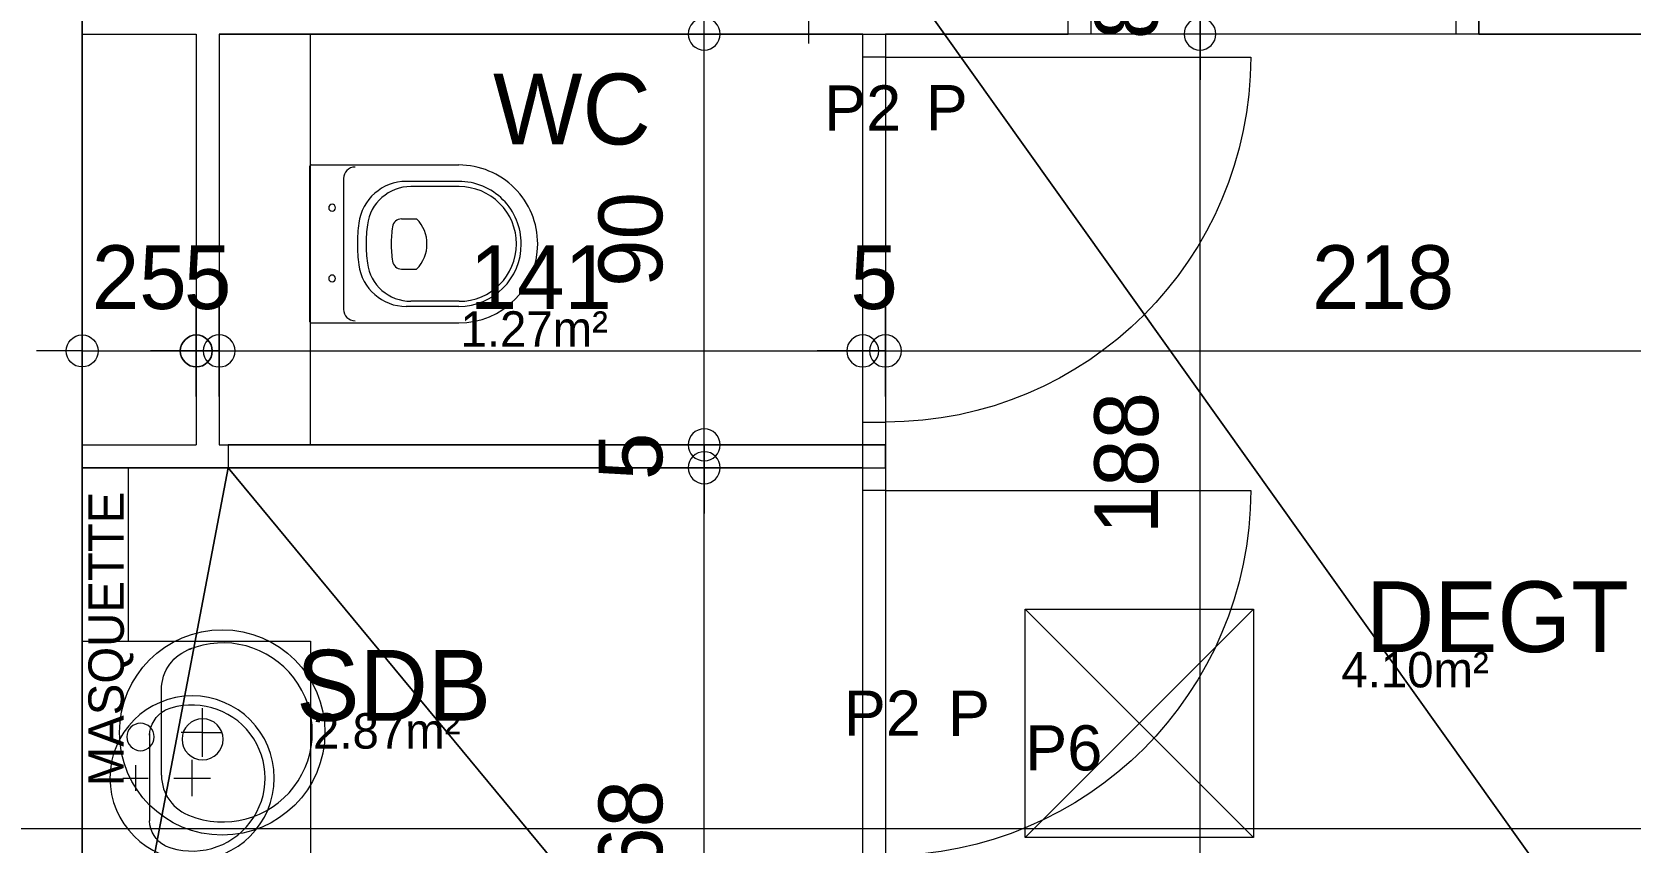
# Model space of a CAD drawing. Header units: metres. Extents: x 1.8 to 61.8, y -55.6 to -11.3.
# Drawn here: x 37.344 to 40.846, y -21.396 to -19.621 of the extents above; entities that cross this region are included whole.
import ezdxf
from ezdxf.enums import TextEntityAlignment as Align
from ezdxf.lldxf.tags import DXFTag

# ---------------------------------------------------------------- set-up
doc = ezdxf.new("R2010")
doc.units = ezdxf.units.M
doc.header["$MEASUREMENT"] = 0
for name, color, linetype in [('Calque commun', 7, 'Continuous'), ('Calque2', 7, 'Continuous'), ('Calque5', 7, 'Continuous'), ('Calque90', 7, 'Continuous'), ('Cotations', 7, 'Continuous'), ('Textes', 7, 'Continuous')]:
    doc.layers.add(name, color=color, linetype=linetype)
doc.styles.add('Arial10', font='arial.ttf', dxfattribs={"height": 0.098961})
doc.styles.add('Century Gothic14', font='GOTHIC.TTF', dxfattribs={"height": 0.139636})
doc.styles.add('Century Gothic16', font='GOTHIC.TTF', dxfattribs={"height": 0.155151})
doc.styles.add('Century Gothic9', font='GOTHIC.TTF', dxfattribs={"height": 0.077575})
tags = doc.linetypes.add('DASHDOT2', pattern=[0.5, 0.25, -0.125, 0, -0.125]).pattern_tags.tags
tags[10:11] = [DXFTag(74, 4), DXFTag(75, 0), DXFTag(340, '0'), DXFTag(46, 1.0), DXFTag(50, 0.0), DXFTag(44, 0.0), DXFTag(45, 0.0)]
tags[8:9] = [DXFTag(74, 4), DXFTag(75, 0), DXFTag(340, '0'), DXFTag(46, 1.0), DXFTag(50, 0.0), DXFTag(44, 0.0), DXFTag(45, 0.0)]
tags[6:7] = [DXFTag(74, 4), DXFTag(75, 0), DXFTag(340, '0'), DXFTag(46, 1.0), DXFTag(50, 0.0), DXFTag(44, 0.0), DXFTag(45, 0.0)]
tags[4:5] = [DXFTag(74, 4), DXFTag(75, 0), DXFTag(340, '0'), DXFTag(46, 1.0), DXFTag(50, 0.0), DXFTag(44, 0.0), DXFTag(45, 0.0)]
tags = doc.linetypes.add('HIDDEN2', pattern=[0.1875, 0.125, -0.0625]).pattern_tags.tags
tags[6:7] = [DXFTag(74, 4), DXFTag(75, 0), DXFTag(340, '0'), DXFTag(46, 1.0), DXFTag(50, 0.0), DXFTag(44, 0.0), DXFTag(45, 0.0)]
tags[4:5] = [DXFTag(74, 4), DXFTag(75, 0), DXFTag(340, '0'), DXFTag(46, 1.0), DXFTag(50, 0.0), DXFTag(44, 0.0), DXFTag(45, 0.0)]

# ---------------------------------------------------------------- blocks, each defined once
blk = doc.blocks.new('Block54734')
at = {"layer": 'Calque commun', "color": 7, "linetype": 'Continuous', "lineweight": 9}
blk.add_line((37.4544, -25.3152), (37.4544, -16.9552), dxfattribs=at)
blk = doc.blocks.new('xmodule1pcentniv1-17')
at = {"layer": 'Calque commun', "color": 5, "linetype": 'Continuous', "lineweight": 9}
blk.add_arc((0, 0), 0.5, 0, 359.9994, dxfattribs=at)
blk = doc.blocks.new('xmodule1pcentniv1-18')
at = {"layer": 'Calque commun', "color": 5, "linetype": 'Continuous', "lineweight": 9}
blk.add_arc((0, 0), 0.5, 0, 359.9994, dxfattribs=at)
blk = doc.blocks.new('DimLine54971')
at = {"layer": 'Calque commun', "color": 5, "linetype": 'Continuous', "lineweight": 9}
for p, q in [((39.1838, -21.271), (39.1838, -21.071)), ((41.3637, -21.271), (41.3637, -21.071)), ((39.1838, -21.171), (39.0838, -21.171)), ((39.1838, -21.171), (41.3637, -21.171)), ((41.3637, -21.171), (41.4637, -21.171))]:
    blk.add_line(p, q, dxfattribs=at)
at = {"layer": 'Calque commun', "color": 5, "linetype": 'Continuous', "lineweight": 9, "xscale": 0.07000000029802322, "yscale": 0.07000000029802322, "zscale": 0.07000000029802322}
for name, p in [('xmodule1pcentniv1-17', (39.1838, -21.171)), ('xmodule1pcentniv1-18', (41.3637, -21.171))]:
    blk.add_blockref(name, p, dxfattribs=at)
at = {"layer": 'Calque commun', "color": 5, "linetype": 'Continuous', "lineweight": 9, "style": 'Century Gothic14'}
blk.add_text('218', height=0.13964, dxfattribs=at).set_placement((40.2737, -21.121), align=Align.BOTTOM_CENTER)
blk = doc.blocks.new('xmodule1pcentniv1-19')
at = {"layer": 'Calque commun', "color": 5, "linetype": 'Continuous', "lineweight": 9}
blk.add_arc((0, 0), 0.5, 0, 359.9994, dxfattribs=at)
blk = doc.blocks.new('xmodule1pcentniv1-20')
at = {"layer": 'Calque commun', "color": 5, "linetype": 'Continuous', "lineweight": 9}
blk.add_arc((0, 0), 0.5, 0, 359.9994, dxfattribs=at)
blk = doc.blocks.new('DimLine54979')
at = {"layer": 'Calque commun', "color": 5, "linetype": 'Continuous', "lineweight": 9}
for p, q in [((39.1338, -21.271), (39.1338, -21.071)), ((39.1838, -21.271), (39.1838, -21.071)), ((39.1338, -21.171), (39.0338, -21.171)), ((39.1338, -21.171), (39.1838, -21.171)), ((39.1838, -21.171), (39.2838, -21.171))]:
    blk.add_line(p, q, dxfattribs=at)
at = {"layer": 'Calque commun', "color": 5, "linetype": 'Continuous', "lineweight": 9, "xscale": 0.07000000029802322, "yscale": 0.07000000029802322, "zscale": 0.07000000029802322}
for name, p in [('xmodule1pcentniv1-19', (39.1338, -21.171)), ('xmodule1pcentniv1-20', (39.1838, -21.171))]:
    blk.add_blockref(name, p, dxfattribs=at)
at = {"layer": 'Calque commun', "color": 5, "linetype": 'Continuous', "lineweight": 9, "style": 'Century Gothic14'}
blk.add_text('5', height=0.1396, dxfattribs=at).set_placement((39.1588, -21.121), align=Align.BOTTOM_CENTER)
blk = doc.blocks.new('xmodule1pcentniv1-21')
at = {"layer": 'Calque commun', "color": 5, "linetype": 'Continuous', "lineweight": 9}
blk.add_arc((0, 0), 0.5, 0, 359.9994, dxfattribs=at)
blk = doc.blocks.new('xmodule1pcentniv1-22')
at = {"layer": 'Calque commun', "color": 5, "linetype": 'Continuous', "lineweight": 9}
blk.add_arc((0, 0), 0.5, 0, 359.9994, dxfattribs=at)
blk = doc.blocks.new('DimLine54987')
at = {"layer": 'Calque commun', "color": 5, "linetype": 'Continuous', "lineweight": 9}
for p, q in [((37.7238, -21.271), (37.7238, -21.071)), ((39.1338, -21.271), (39.1338, -21.071)), ((37.7238, -21.171), (37.6238, -21.171)), ((37.7238, -21.171), (39.1338, -21.171)), ((39.1338, -21.171), (39.2337, -21.171))]:
    blk.add_line(p, q, dxfattribs=at)
at = {"layer": 'Calque commun', "color": 5, "linetype": 'Continuous', "lineweight": 9, "xscale": 0.07000000029802322, "yscale": 0.07000000029802322, "zscale": 0.07000000029802322}
for name, p in [('xmodule1pcentniv1-21', (37.7238, -21.171)), ('xmodule1pcentniv1-22', (39.1338, -21.171))]:
    blk.add_blockref(name, p, dxfattribs=at)
at = {"layer": 'Calque commun', "color": 5, "linetype": 'Continuous', "lineweight": 9, "style": 'Century Gothic14'}
blk.add_text('141', height=0.13964, dxfattribs=at).set_placement((38.4287, -21.121), align=Align.BOTTOM_CENTER)
blk = doc.blocks.new('xmodule1pcentniv1-23')
at = {"layer": 'Calque commun', "color": 5, "linetype": 'Continuous', "lineweight": 9}
blk.add_arc((0, 0), 0.5, 0, 359.9994, dxfattribs=at)
blk = doc.blocks.new('xmodule1pcentniv1-24')
at = {"layer": 'Calque commun', "color": 5, "linetype": 'Continuous', "lineweight": 9}
blk.add_arc((0, 0), 0.5, 0, 359.9994, dxfattribs=at)
blk = doc.blocks.new('DimLine54995')
at = {"layer": 'Calque commun', "color": 5, "linetype": 'Continuous', "lineweight": 9}
for p, q in [((37.6738, -21.271), (37.6738, -21.071)), ((37.7238, -21.271), (37.7238, -21.071)), ((37.6738, -21.171), (37.5738, -21.171)), ((37.6738, -21.171), (37.7238, -21.171)), ((37.7238, -21.171), (37.8237, -21.171))]:
    blk.add_line(p, q, dxfattribs=at)
at = {"layer": 'Calque commun', "color": 5, "linetype": 'Continuous', "lineweight": 9, "xscale": 0.07000000029802322, "yscale": 0.07000000029802322, "zscale": 0.07000000029802322}
for name, p in [('xmodule1pcentniv1-23', (37.6738, -21.171)), ('xmodule1pcentniv1-24', (37.7238, -21.171))]:
    blk.add_blockref(name, p, dxfattribs=at)
at = {"layer": 'Calque commun', "color": 5, "linetype": 'Continuous', "lineweight": 9, "style": 'Century Gothic14'}
blk.add_text('5', height=0.1396, dxfattribs=at).set_placement((37.6988, -21.121), align=Align.BOTTOM_CENTER)
blk = doc.blocks.new('xmodule1pcentniv1-25')
at = {"layer": 'Calque commun', "color": 5, "linetype": 'Continuous', "lineweight": 9}
blk.add_arc((0, 0), 0.5, 0, 359.9994, dxfattribs=at)
blk = doc.blocks.new('xmodule1pcentniv1-26')
at = {"layer": 'Calque commun', "color": 5, "linetype": 'Continuous', "lineweight": 9}
blk.add_arc((0, 0), 0.5, 0, 359.9994, dxfattribs=at)
blk = doc.blocks.new('DimLine55003')
at = {"layer": 'Calque commun', "color": 5, "linetype": 'Continuous', "lineweight": 9}
for p, q in [((37.4237, -21.271), (37.4237, -21.071)), ((37.6738, -21.271), (37.6738, -21.071)), ((37.4237, -21.171), (37.3237, -21.171)), ((37.4237, -21.171), (37.6738, -21.171)), ((37.6738, -21.171), (37.7738, -21.171))]:
    blk.add_line(p, q, dxfattribs=at)
at = {"layer": 'Calque commun', "color": 5, "linetype": 'Continuous', "lineweight": 9, "extrusion": (0, 0, -1), "xscale": 0.07000000029802322, "yscale": 0.07000000029802322, "zscale": 0.07000000029802322}
for name, p in [('xmodule1pcentniv1-25', (-37.4238, -21.171)), ('xmodule1pcentniv1-26', (-37.6738, -21.171))]:
    blk.add_blockref(name, p, dxfattribs=at)
at = {"layer": 'Calque commun', "color": 5, "linetype": 'Continuous', "lineweight": 9, "style": 'Century Gothic14'}
blk.add_text('25', height=0.13964, dxfattribs=at).set_placement((37.5488, -21.121), align=Align.BOTTOM_CENTER)
blk = doc.blocks.new('xmodule1pcentniv1-31')
at = {"layer": 'Calque commun', "color": 5, "linetype": 'Continuous', "lineweight": 9}
blk.add_arc((0, 0), 0.5, 0, 359.9994, dxfattribs=at)
blk = doc.blocks.new('xmodule1pcentniv1-32')
at = {"layer": 'Calque commun', "color": 5, "linetype": 'Continuous', "lineweight": 9}
blk.add_arc((0, 0), 0.5, 0, 359.9994, dxfattribs=at)
blk = doc.blocks.new('DimLine55027')
at = {"layer": 'Calque commun', "color": 5, "linetype": 'Continuous', "lineweight": 9}
for p, q in [((39.8728, -20.4766), (39.8728, -20.3766)), ((39.9728, -20.4766), (39.7728, -20.4766)), ((39.8728, -22.3569), (39.8728, -20.4766)), ((39.9728, -22.3569), (39.7728, -22.3569)), ((39.8728, -22.3569), (39.8728, -22.4569))]:
    blk.add_line(p, q, dxfattribs=at)
at = {"layer": 'Calque commun', "color": 5, "linetype": 'Continuous', "lineweight": 9, "xscale": 0.07000000029802322, "yscale": 0.07000000029802322, "zscale": 0.07000000029802322, "rotation": 90}
for name, p in [('xmodule1pcentniv1-32', (39.8728, -20.4766)), ('xmodule1pcentniv1-31', (39.8728, -22.3569))]:
    blk.add_blockref(name, p, dxfattribs=at)
at = {"layer": 'Calque commun', "color": 5, "linetype": 'Continuous', "lineweight": 9, "style": 'Century Gothic14'}
blk.add_text('188', height=0.13964, rotation=90, dxfattribs=at).set_placement((39.8228, -21.4168), align=Align.BOTTOM_CENTER)
blk = doc.blocks.new('xmodule1pcentniv1-33')
at = {"layer": 'Calque commun', "color": 5, "linetype": 'Continuous', "lineweight": 9}
blk.add_arc((0, 0), 0.5, 0, 359.9994, dxfattribs=at)
blk = doc.blocks.new('xmodule1pcentniv1-34')
at = {"layer": 'Calque commun', "color": 5, "linetype": 'Continuous', "lineweight": 9}
blk.add_arc((0, 0), 0.5, 0, 359.9994, dxfattribs=at)
blk = doc.blocks.new('DimLine55035')
at = {"layer": 'Calque commun', "color": 5, "linetype": 'Continuous', "lineweight": 9}
for p, q in [((39.8728, -20.396), (39.8728, -20.296)), ((39.9728, -20.396), (39.7728, -20.396)), ((39.8728, -20.4766), (39.8728, -20.396)), ((39.9728, -20.4766), (39.7728, -20.4766)), ((39.8728, -20.4766), (39.8728, -20.5766))]:
    blk.add_line(p, q, dxfattribs=at)
at = {"layer": 'Calque commun', "color": 5, "linetype": 'Continuous', "lineweight": 9, "xscale": 0.07000000029802322, "yscale": 0.07000000029802322, "zscale": 0.07000000029802322, "rotation": 90}
for name, p in [('xmodule1pcentniv1-34', (39.8728, -20.396)), ('xmodule1pcentniv1-33', (39.8728, -20.4766))]:
    blk.add_blockref(name, p, dxfattribs=at)
at = {"layer": 'Calque commun', "color": 5, "linetype": 'Continuous', "lineweight": 9, "style": 'Century Gothic14'}
blk.add_text('8', height=0.1396, rotation=90, dxfattribs=at).set_placement((39.8228, -20.4363), align=Align.BOTTOM_CENTER)
blk = doc.blocks.new('xmodule1pcentniv1-35')
at = {"layer": 'Calque commun', "color": 5, "linetype": 'Continuous', "lineweight": 9}
blk.add_arc((0, 0), 0.5, 0, 359.9994, dxfattribs=at)
blk = doc.blocks.new('xmodule1pcentniv1-36')
at = {"layer": 'Calque commun', "color": 5, "linetype": 'Continuous', "lineweight": 9}
blk.add_arc((0, 0), 0.5, 0, 359.9994, dxfattribs=at)
blk = doc.blocks.new('DimLine55043')
at = {"layer": 'Calque commun', "color": 5, "linetype": 'Continuous', "lineweight": 9}
for p, q in [((39.8728, -17.8266), (39.8728, -17.7266)), ((39.9728, -17.8266), (39.7728, -17.8266)), ((39.8728, -20.396), (39.8728, -17.8266)), ((39.9728, -20.396), (39.7728, -20.396)), ((39.8728, -20.396), (39.8728, -20.496))]:
    blk.add_line(p, q, dxfattribs=at)
at = {"layer": 'Calque commun', "color": 5, "linetype": 'Continuous', "lineweight": 9, "xscale": 0.07000000029802322, "yscale": 0.07000000029802322, "zscale": 0.07000000029802322, "rotation": 90}
for name, p in [('xmodule1pcentniv1-36', (39.8728, -17.8266)), ('xmodule1pcentniv1-35', (39.8728, -20.396))]:
    blk.add_blockref(name, p, dxfattribs=at)
at = {"layer": 'Calque commun', "color": 5, "linetype": 'Continuous', "lineweight": 9, "style": 'Century Gothic14'}
blk.add_text('257', height=0.13964, rotation=90, dxfattribs=at).set_placement((39.8228, -19.1113), align=Align.BOTTOM_CENTER)
blk = doc.blocks.new('xmodule1pcentniv1-41')
at = {"layer": 'Calque commun', "color": 5, "linetype": 'Continuous', "lineweight": 9}
blk.add_arc((0, 0), 0.5, 0, 359.9994, dxfattribs=at)
blk = doc.blocks.new('xmodule1pcentniv1-42')
at = {"layer": 'Calque commun', "color": 5, "linetype": 'Continuous', "lineweight": 9}
blk.add_arc((0, 0), 0.5, 0, 359.9994, dxfattribs=at)
blk = doc.blocks.new('DimLine55067')
at = {"layer": 'Calque commun', "color": 5, "linetype": 'Continuous', "lineweight": 9}
for p, q in [((38.7866, -21.4268), (38.7866, -21.3268)), ((38.8866, -21.4268), (38.6866, -21.4268)), ((38.7866, -23.1068), (38.7866, -21.4268)), ((38.8866, -23.1068), (38.6866, -23.1068)), ((38.7866, -23.1068), (38.7866, -23.2068))]:
    blk.add_line(p, q, dxfattribs=at)
at = {"layer": 'Calque commun', "color": 5, "linetype": 'Continuous', "lineweight": 9, "xscale": 0.07000000029802322, "yscale": 0.07000000029802322, "zscale": 0.07000000029802322, "rotation": 90}
for name, p in [('xmodule1pcentniv1-42', (38.7866, -21.4268)), ('xmodule1pcentniv1-41', (38.7866, -23.1068))]:
    blk.add_blockref(name, p, dxfattribs=at)
at = {"layer": 'Calque commun', "color": 5, "linetype": 'Continuous', "lineweight": 9, "style": 'Century Gothic14'}
blk.add_text('168', height=0.13964, rotation=90, dxfattribs=at).set_placement((38.7366, -22.2668), align=Align.BOTTOM_CENTER)
blk = doc.blocks.new('xmodule1pcentniv1-43')
at = {"layer": 'Calque commun', "color": 5, "linetype": 'Continuous', "lineweight": 9}
blk.add_arc((0, 0), 0.5, 0, 359.9994, dxfattribs=at)
blk = doc.blocks.new('xmodule1pcentniv1-44')
at = {"layer": 'Calque commun', "color": 5, "linetype": 'Continuous', "lineweight": 9}
blk.add_arc((0, 0), 0.5, 0, 359.9994, dxfattribs=at)
blk = doc.blocks.new('DimLine55083')
at = {"layer": 'Calque commun', "color": 5, "linetype": 'Continuous', "lineweight": 9}
for p, q in [((38.7866, -21.3768), (38.7866, -21.2768)), ((38.8866, -21.3768), (38.6866, -21.3768)), ((38.7866, -21.4268), (38.7866, -21.3768)), ((38.8866, -21.4268), (38.6866, -21.4268)), ((38.7866, -21.4268), (38.7866, -21.5268))]:
    blk.add_line(p, q, dxfattribs=at)
at = {"layer": 'Calque commun', "color": 5, "linetype": 'Continuous', "lineweight": 9, "xscale": 0.07000000029802322, "yscale": 0.07000000029802322, "zscale": 0.07000000029802322, "rotation": 90}
for name, p in [('xmodule1pcentniv1-44', (38.7866, -21.3768)), ('xmodule1pcentniv1-43', (38.7866, -21.4268))]:
    blk.add_blockref(name, p, dxfattribs=at)
at = {"layer": 'Calque commun', "color": 5, "linetype": 'Continuous', "lineweight": 9, "style": 'Century Gothic14'}
blk.add_text('5', height=0.1396, rotation=90, dxfattribs=at).set_placement((38.7366, -21.4018), align=Align.BOTTOM_CENTER)
blk = doc.blocks.new('xmodule1pcentniv1-45')
at = {"layer": 'Calque commun', "color": 5, "linetype": 'Continuous', "lineweight": 9}
blk.add_arc((0, 0), 0.5, 0, 359.9994, dxfattribs=at)
blk = doc.blocks.new('xmodule1pcentniv1-46')
at = {"layer": 'Calque commun', "color": 5, "linetype": 'Continuous', "lineweight": 9}
blk.add_arc((0, 0), 0.5, 0, 359.9994, dxfattribs=at)
blk = doc.blocks.new('DimLine55091')
at = {"layer": 'Calque commun', "color": 5, "linetype": 'Continuous', "lineweight": 9}
for p, q in [((38.7866, -20.4766), (38.7866, -20.3766)), ((38.8866, -20.4766), (38.6866, -20.4766)), ((38.7866, -21.3768), (38.7866, -20.4766)), ((38.8866, -21.3768), (38.6866, -21.3768)), ((38.7866, -21.3768), (38.7866, -21.4768))]:
    blk.add_line(p, q, dxfattribs=at)
at = {"layer": 'Calque commun', "color": 5, "linetype": 'Continuous', "lineweight": 9, "xscale": 0.07000000029802322, "yscale": 0.07000000029802322, "zscale": 0.07000000029802322, "rotation": 90}
for name, p in [('xmodule1pcentniv1-46', (38.7866, -20.4766)), ('xmodule1pcentniv1-45', (38.7866, -21.3768))]:
    blk.add_blockref(name, p, dxfattribs=at)
at = {"layer": 'Calque commun', "color": 5, "linetype": 'Continuous', "lineweight": 9, "style": 'Century Gothic14'}
blk.add_text('90', height=0.13964, rotation=90, dxfattribs=at).set_placement((38.7366, -20.9267), align=Align.BOTTOM_CENTER)
blk = doc.blocks.new('xmodule1pcentniv1-47')
at = {"layer": 'Calque commun', "color": 5, "linetype": 'Continuous', "lineweight": 9}
blk.add_arc((0, 0), 0.5, 0, 359.9994, dxfattribs=at)
blk = doc.blocks.new('xmodule1pcentniv1-48')
at = {"layer": 'Calque commun', "color": 5, "linetype": 'Continuous', "lineweight": 9}
blk.add_arc((0, 0), 0.5, 0, 359.9994, dxfattribs=at)
blk = doc.blocks.new('DimLine55107')
at = {"layer": 'Calque commun', "color": 5, "linetype": 'Continuous', "lineweight": 9}
for p, q in [((39.0154, -19.4973), (39.0154, -19.3973)), ((38.9154, -19.4973), (39.1154, -19.4973)), ((39.0154, -20.3973), (39.0154, -19.4973)), ((38.9154, -20.3973), (39.1154, -20.3973)), ((39.0154, -20.3973), (39.0154, -20.4973))]:
    blk.add_line(p, q, dxfattribs=at)
at = {"layer": 'Calque commun', "color": 5, "linetype": 'Continuous', "lineweight": 9, "xscale": 0.07000000029802322, "yscale": 0.07000000029802322, "zscale": 0.07000000029802322, "rotation": 90}
for name, p in [('xmodule1pcentniv1-48', (39.0154, -19.4973)), ('xmodule1pcentniv1-47', (39.0154, -20.3973))]:
    blk.add_blockref(name, p, dxfattribs=at)
at = {"layer": 'Calque commun', "color": 5, "linetype": 'Continuous', "lineweight": 9, "style": 'Century Gothic14'}
blk.add_text('90', height=0.13964, rotation=90, dxfattribs=at).set_placement((38.9654, -19.9473), align=Align.BOTTOM_CENTER)
blk = doc.blocks.new('xmodule1pcentniv1-75')
at = {"layer": 'Calque commun', "color": 5, "linetype": 'Continuous', "lineweight": 9}
blk.add_arc((0, 0), 0.5, 0, 359.9994, dxfattribs=at)
blk = doc.blocks.new('xmodule1pcentniv1-76')
at = {"layer": 'Calque commun', "color": 5, "linetype": 'Continuous', "lineweight": 9}
blk.add_arc((0, 0), 0.5, 0, 359.9994, dxfattribs=at)
blk = doc.blocks.new('DimLine56475')
at = {"layer": 'Calque commun', "color": 5, "linetype": 'Continuous', "lineweight": 9}
for p, q in [((39.1837, -21.271), (39.1837, -21.071)), ((41.3637, -21.271), (41.3637, -21.071)), ((39.1837, -21.171), (39.0837, -21.171)), ((39.1837, -21.171), (41.3637, -21.171)), ((41.3637, -21.171), (41.4637, -21.171))]:
    blk.add_line(p, q, dxfattribs=at)
at = {"layer": 'Calque commun', "color": 5, "linetype": 'Continuous', "lineweight": 9, "xscale": 0.07000000029802322, "yscale": 0.07000000029802322, "zscale": 0.07000000029802322}
for name, p in [('xmodule1pcentniv1-75', (39.1837, -21.171)), ('xmodule1pcentniv1-76', (41.3637, -21.171))]:
    blk.add_blockref(name, p, dxfattribs=at)
at = {"layer": 'Calque commun', "color": 5, "linetype": 'Continuous', "lineweight": 9, "style": 'Century Gothic14'}
blk.add_text('218', height=0.13964, dxfattribs=at).set_placement((40.2737, -21.121), align=Align.BOTTOM_CENTER)
blk = doc.blocks.new('vasque1')
at = {"layer": 'Calque2', "color": 6, "linetype": 'Continuous', "lineweight": 9}
for p, q in [((-0.094, -0.092), (0.094, -0.092)), ((0, -0.182), (0, -0.135)), ((-0.0533, -0.182), (0.0533, -0.182)), ((0, -0.182), (0, -0.224))]:
    blk.add_line(p, q, dxfattribs=at)
at = {"layer": 'Calque2', "color": 6, "linetype": 'Continuous', "lineweight": 9, "flags": 128}
for points in [[(0, -0.45, -1), (0, 0)], [(0, 0, -1), (0, -0.45)], [(0.02, -0.046, 1), (-0.04, -0.046, 1), (0.02, -0.046)], [(-0.094, -0.092, 0.324927), (-0.1834, -0.157)], [(0.094, -0.092, -0.324927), (0.1834, -0.157)], [(0.03, -0.182, 1), (-0.06, -0.182, 1), (0.03, -0.182)], [(-0.1814, -0.1514, 1.494518), (0.1814, -0.1514)]]:
    blk.add_lwpolyline(points, format="xyb", dxfattribs=at)
blk = doc.blocks.new('vasqu450')
at = {"layer": 'Calque commun', "color": 6, "linetype": 'Continuous', "lineweight": 9}
blk.add_line((0.1207, 0.1168), (-0.1173, 0.117), dxfattribs=at)
for radius, start, end in [(0.225, 360, 359.9994), (0.2, 158.4, 21.6)]:
    blk.add_arc((0, 0), radius, start, end, dxfattribs=at)
at = {"layer": 'Calque commun', "color": 6, "linetype": 'Continuous', "lineweight": 9, "extrusion": (0, 0, -1)}
for centre, start, end in [((0.112, 0.0327), 28.9734, 86.4066), ((-0.112, 0.0327), 93.5934, 151.0266)]:
    blk.add_arc(centre, 0.0845, start, end, dxfattribs=at)
at = {"layer": 'Calque90', "color": 6, "linetype": 'Continuous', "lineweight": 9}
for p, q in [((0, 0.19), (0, 0.12)), ((0.035, 0.155), (-0.035, 0.155)), ((0, 0.05), (0, -0.05)), ((-0.05, 0), (0.05, 0))]:
    blk.add_line(p, q, dxfattribs=at)
blk = doc.blocks.new('meuble vasque 60x50')
at = {"layer": 'Calque commun', "color": 0, "linetype": 'ByBlock', "lineweight": -2, "xscale": 0.800000011920929, "yscale": 0.800000011920929, "zscale": 0.800000011920929}
blk.add_blockref('vasqu450', (0.2994, -0.241), dxfattribs=at)
at = {"layer": 'Calque commun', "color": 0, "linetype": 'ByBlock', "lineweight": -2}
blk.add_blockref('vasque1', (0.3994, -0.0819), dxfattribs=at)
at = {"layer": 'Calque commun', "color": 6, "linetype": 'Continuous', "lineweight": 9}
mesh = blk.add_polyface(dxfattribs=at)
corners = [(-0.0006, -0.0002), (0.5994, -0.0002), (0.5994, -0.5002), (-0.0006, -0.5002)]
mesh.append_faces([[corners[k] for k in face] for face in [(0, 1, 2, 3)]], dxfattribs={"color": 6})
blk = doc.blocks.new('@PRES_1_$$_1-49')
at = {"layer": 'Calque commun', "color": 5, "linetype": 'Continuous', "lineweight": 9}
blk.add_line((0.05, 0.05), (0.05, 0.85), dxfattribs=at)
at = {"layer": 'Calque commun', "color": 5, "linetype": 'Continuous', "lineweight": 9, "extrusion": (0, 0, -1)}
blk.add_arc((-0.05, 0.05), 0.8, 90, 180, dxfattribs=at)
at = {"layer": 'Calque commun', "color": 5, "linetype": 'Continuous', "lineweight": 9}
mesh = blk.add_polyface(dxfattribs=at)
corners = [(0, 0), (0, 0.05), (0.05, 0.05), (0.05, 0)]
mesh.append_faces([[corners[k] for k in face] for face in [(0, 1, 2, 3)]], dxfattribs={"color": 5})
mesh = blk.add_polyface(dxfattribs=at)
corners = [(0.85, 0), (0.85, 0.05), (0.9, 0.05), (0.9, 0)]
mesh.append_faces([[corners[k] for k in face] for face in [(0, 1, 2, 3)]], dxfattribs={"color": 5})
blk = doc.blocks.new('@PRES_1_$$_1-50')
at = {"layer": 'Calque commun', "color": 0, "linetype": 'Continuous', "lineweight": 9}
blk.add_line((0, 0), (0, 0.05), dxfattribs=at)
blk = doc.blocks.new('@PRES_1_$$_1-51')
at = {"layer": 'Calque commun', "color": 0, "linetype": 'Continuous', "lineweight": 9}
blk.add_line((0, 0), (0, 0.05), dxfattribs=at)
blk = doc.blocks.new('INTER_2D_COMB17')
at = {"layer": 'Calque commun', "color": 0, "linetype": 'ByBlock', "lineweight": -2}
blk.add_blockref('@PRES_1_$$_1-49', (0, 0), dxfattribs=at)
at = {"layer": 'Calque commun', "color": 15, "linetype": 'ByBlock', "lineweight": -2}
blk.add_blockref('@PRES_1_$$_1-50', (0, 0), dxfattribs=at)
at = {"layer": 'Calque commun', "color": 15, "linetype": 'ByBlock', "lineweight": -2, "extrusion": (0, 0, -1), "xscale": -1, "yscale": -1, "zscale": -1, "rotation": -180}
blk.add_blockref('@PRES_1_$$_1-51', (-0.9, 0), dxfattribs=at)
blk = doc.blocks.new('PLACED_COMB17')
at = {"layer": 'Calque commun', "color": 0, "linetype": 'ByBlock', "lineweight": -2}
blk.add_blockref('INTER_2D_COMB17', (0, 0), dxfattribs=at)
blk = doc.blocks.new('@PRES_1_$$_1-52')
at = {"layer": 'Calque commun', "color": 5, "linetype": 'Continuous', "lineweight": 9}
blk.add_line((0.05, 0.08), (0.05, 0.88), dxfattribs=at)
at = {"layer": 'Calque commun', "color": 5, "linetype": 'Continuous', "lineweight": 9, "extrusion": (0, 0, -1)}
blk.add_arc((-0.05, 0.08), 0.8, 90, 180, dxfattribs=at)
at = {"layer": 'Calque commun', "color": 5, "linetype": 'Continuous', "lineweight": 9}
mesh = blk.add_polyface(dxfattribs=at)
corners = [(0, 0), (0, 0.08), (0.05, 0.08), (0.05, 0)]
mesh.append_faces([[corners[k] for k in face] for face in [(0, 1, 2, 3)]], dxfattribs={"color": 5})
mesh = blk.add_polyface(dxfattribs=at)
corners = [(0.85, 0), (0.85, 0.08), (0.9, 0.08), (0.9, 0)]
mesh.append_faces([[corners[k] for k in face] for face in [(0, 1, 2, 3)]], dxfattribs={"color": 5})
blk = doc.blocks.new('@PRES_1_$$_1-53')
at = {"layer": 'Calque commun', "color": 7, "linetype": 'Continuous', "lineweight": 9}
blk.add_line((0, 0), (0, 0.08), dxfattribs=at)
blk = doc.blocks.new('@PRES_1_$$_1-54')
at = {"layer": 'Calque commun', "color": 7, "linetype": 'Continuous', "lineweight": 9}
blk.add_line((0, 0), (0, 0.08), dxfattribs=at)
blk = doc.blocks.new('INTER_2D_COMB18')
at = {"layer": 'Calque5', "color": 0, "linetype": 'ByBlock', "lineweight": -2}
for name in ['@PRES_1_$$_1-52', '@PRES_1_$$_1-53']:
    blk.add_blockref(name, (0, 0), dxfattribs=at)
at = {"layer": 'Calque5', "color": 0, "linetype": 'ByBlock', "lineweight": -2, "extrusion": (0, 0, -1), "xscale": -1, "yscale": -1, "zscale": -1, "rotation": -180}
blk.add_blockref('@PRES_1_$$_1-54', (-0.9, 0), dxfattribs=at)
blk = doc.blocks.new('PLACED_COMB18')
at = {"layer": 'Calque5', "color": 0, "linetype": 'ByBlock', "lineweight": -2}
blk.add_blockref('INTER_2D_COMB18', (0, 0), dxfattribs=at)
blk = doc.blocks.new('xmodule1pcentniv1-117')
at = {"layer": 'Calque commun', "color": 7, "linetype": 'Continuous', "lineweight": 18}
for p, q in [((37.4237, -20.4767), (37.4237, -20.3967)), ((37.4237, -20.4767), (37.6738, -20.4767)), ((37.7238, -20.4767), (39.5838, -20.4767)), ((40.4838, -20.4767), (43.3837, -20.4766))]:
    blk.add_line(p, q, dxfattribs=at)
at = {"layer": 'Calque commun', "color": 15, "linetype": 'Continuous', "lineweight": 18}
for p, q in [((37.6738, -20.4767), (37.6738, -21.3768)), ((37.7238, -20.4767), (37.7238, -21.3768)), ((39.1338, -20.4769), (39.1838, -20.4769)), ((37.4237, -21.4268), (37.4237, -21.3768)), ((37.4237, -21.3768), (37.6738, -21.3768)), ((37.7238, -21.3768), (39.1338, -21.3768)), ((39.1338, -21.4268), (39.1338, -21.3768)), ((39.1338, -21.4268), (39.1338, -21.3769)), ((39.1838, -21.4268), (39.1838, -21.3769)), ((37.4237, -21.4268), (39.1338, -21.4268))]:
    blk.add_line(p, q, dxfattribs=at)
at = {"layer": 'Calque commun', "color": 7, "linetype": 'Continuous', "lineweight": 9}
for p, q in [((37.4238, -21.4268), (37.9238, -21.4268)), ((37.5247, -21.4261), (37.5247, -21.8061))]:
    blk.add_line(p, q, dxfattribs=at)
at = {"layer": 'Calque commun', "color": 16, "linetype": 'HIDDEN2', "lineweight": 9, "flags": 128}
blk.add_lwpolyline([(39.4901, -22.2371), (39.4901, -21.7371), (39.9901, -21.737), (39.9901, -22.237), (39.4901, -21.7371), (39.9901, -22.237), (39.4901, -22.2371), (39.9901, -21.737)], dxfattribs=at)
at = {"layer": 'Calque commun', "color": 5, "linetype": 'Continuous', "lineweight": 9}
for name in ['DimLine55043', 'DimLine55107', 'DimLine55035', 'DimLine55091', 'DimLine55027', 'DimLine55003', 'DimLine54995', 'DimLine54987', 'DimLine54979', 'DimLine56475', 'DimLine54971', 'DimLine55083', 'DimLine55067']:
    blk.add_blockref(name, (0, 0), dxfattribs=at)
at = {"layer": 'Calque commun', "color": 0, "linetype": 'ByBlock', "lineweight": -2}
blk.add_blockref('PLACED_COMB18', (39.5838, -20.4767), dxfattribs=at)
for name, p, rotation in [('PLACED_COMB17', (39.1338, -20.4769), -90.00000000000001), ('PLACED_COMB17', (39.1338, -21.4268), -90.00000000000001), ('meuble vasque 60x50', (37.4236, -22.4062), 90)]:
    blk.add_blockref(name, p, dxfattribs=dict(at, rotation=rotation))
at = {"layer": 'Textes', "color": 5, "linetype": 'ByBlock', "lineweight": -2, "style": 'Century Gothic16'}
blk.add_text('WC', height=0.15515, dxfattribs=at).set_placement((38.6696, -20.5633), align=Align.TOP_RIGHT)
at = {"layer": 'Textes', "color": 5, "linetype": 'ByBlock', "lineweight": -2, "style": 'Arial10'}
for s, p in [('P2', (39.2183, -20.7177)), ('P2', (39.2614, -22.0438)), ('P6', (39.6588, -22.1198))]:
    blk.add_text(s, height=0.09896, dxfattribs=at).set_placement(p, align=Align.BOTTOM_RIGHT)
at = {"layer": 'Textes', "color": 9, "linetype": 'ByBlock', "lineweight": -2, "style": 'Century Gothic9'}
for s, p in [('1.27m²', (38.2527, -21.1849)), ('4.10m²', (40.1825, -21.9314)), ('2.87m²', (37.9296, -22.0656))]:
    blk.add_text(s, height=0.07758, dxfattribs=at).set_placement(p, align=Align.BOTTOM_LEFT)
at = {"layer": 'Textes', "color": 5, "linetype": 'ByBlock', "lineweight": -2, "style": 'Century Gothic9'}
blk.add_text('MASQUETTE', height=0.07758, rotation=90, dxfattribs=at).set_placement((37.4374, -22.1248), align=Align.TOP_LEFT)
at = {"layer": 'Textes', "color": 5, "linetype": 'ByBlock', "lineweight": -2, "style": 'Century Gothic16'}
for s, p in [('DEGT', (40.2362, -21.6758)), ('SDB', (37.8928, -21.8259))]:
    blk.add_text(s, height=0.15515, dxfattribs=at).set_placement(p, align=Align.TOP_LEFT)
at = {"layer": 'Calque commun', "color": 9, "linetype": 'Continuous', "lineweight": 18}
mesh = blk.add_polyface(dxfattribs=at)
corners = [(39.1338, -20.4769), (37.7238, -20.4767), (37.7238, -21.3768), (39.1338, -21.3769)]
mesh.append_faces([[corners[k] for k in face] for face in [(0, 1, 2, 3)]], dxfattribs={"color": 9})
at = {"layer": 'Calque commun', "color": 9, "linetype": 'Continuous', "lineweight": 9}
mesh = blk.add_polyface(dxfattribs=at)
corners = [(41.3638, -22.3569), (41.3637, -20.4766), (39.1838, -20.4766), (39.1838, -22.3569)]
mesh.append_faces([[corners[k] for k in face] for face in [(0, 1, 2, 3)]], dxfattribs={"color": 9})
mesh = blk.add_polyface(dxfattribs=at)
corners = [(37.7438, -21.4268), (39.1338, -21.4268), (39.1338, -21.3768), (37.7438, -21.3768)]
mesh.append_faces([[corners[k] for k in face] for face in [(0, 1, 2, 3)]], dxfattribs={"color": 9})
mesh = blk.add_polyface(dxfattribs=at)
corners = [(39.1338, -21.4268), (37.7438, -21.4268), (39.1338, -23.1068), (37.7438, -21.4268), (37.4238, -21.4268), (37.4238, -23.1068)]
mesh.append_faces([[corners[k] for k in face] for face in [(2, 3, 5)]], dxfattribs={"vtx0": -1, "vtx1": -1, "color": 9})
mesh.append_faces([[corners[k] for k in face] for face in [(0, 1, 2)]], dxfattribs={"vtx1": -1, "color": 9})
mesh.append_faces([[corners[k] for k in face] for face in [(1, 3, 2)]], dxfattribs={"vtx1": -1, "vtx2": -1, "color": 9})
mesh.append_faces([[corners[k] for k in face] for face in [(3, 4, 5)]], dxfattribs={"vtx2": -1, "color": 9})
blk = doc.blocks.new('wc suspendu')
at = {"layer": 'Calque commun', "color": 15, "linetype": 'Continuous', "lineweight": 9}
for p, q in [((-0.173, -0.0497), (-0.173, -0.0515)), ((-0.173, -0.0497), (-0.173, -0.372)), ((0.168, -0.0447), (-0.168, -0.0447)), ((0.173, -0.0497), (0.173, -0.0515)), ((0.173, -0.0497), (0.173, -0.372)), ((0.1434, -0.1197), (-0.1434, -0.1197)), ((-0.137, -0.372), (-0.137, -0.2571)), ((-0.1257, -0.3727), (-0.1257, -0.2673)), ((-0.055, -0.2465), (-0.0551, -0.2797)), ((0.055, -0.2465), (0.0551, -0.2797)), ((0.1257, -0.3727), (0.1257, -0.2673)), ((0.137, -0.372), (0.137, -0.2571))]:
    blk.add_line(p, q, dxfattribs=at)
for centre, radius, start, end in [((-0.168, -0.0497), 0.005, 90, 180), ((0.168, -0.0497), 0.005, 0, 90), ((-0.0756, -0.0946), 0.0075, 0, 359.9994), ((0.0794, -0.0946), 0.0075, 0, 359.9994), ((-0.1434, -0.1447), 0.025, 90, 180), ((0.1434, -0.1447), 0.025, 0, 90), ((-0.032, -0.2571), 0.105, 97.505, 180), ((-0.0294, -0.2673), 0.0963, 97.505, 180), ((0, -0.5), 0.35, 90, 97.505), ((0, -0.4902), 0.3211, 90, 97.505), ((0, -0.5), 0.35, 82.495, 90), ((0, -0.4902), 0.3211, 82.495, 90), ((0.0294, -0.2673), 0.0963, 0, 82.495), ((0.032, -0.2571), 0.105, 0, 82.495), ((-0.035, -0.2465), 0.02, 97.8621, 180), ((0, -0.5), 0.2759, 90, 97.8622), ((0, -0.5), 0.2759, 82.1379, 90), ((0.035, -0.2465), 0.02, 0, 82.1378), ((0, -0.2241), 0.0783, 225.2695, 314.7305), ((0, -0.372), 0.173, 180, 270), ((0, -0.372), 0.137, 180, 270), ((0, -0.3727), 0.1257, 180, 270), ((0, -0.372), 0.137, 270, 0), ((0, -0.372), 0.173, 270, 0), ((0, -0.3727), 0.1257, 270, 0)]:
    blk.add_arc(centre, radius, start, end, dxfattribs=at)

msp = doc.modelspace()

# ---------------------------------------------------------------- linework, layer by layer
at = {"layer": 'Cotations', "color": 1, "linetype": 'DASHDOT2', "lineweight": 18}
msp.add_line((29.3159, -21.3661), (46.4016, -21.3661), dxfattribs=at)

# ---------------------------------------------------------------- block references
at = {"layer": 'Calque commun', "color": 0, "linetype": 'ByBlock', "lineweight": -2}
for name, p in [('Block54734', (0, 0)), ('xmodule1pcentniv1-117', (0.0307, 0.8514))]:
    msp.add_blockref(name, p, dxfattribs=at)
at = {"layer": 'Calque commun', "color": 0, "linetype": 'ByBlock', "lineweight": -2, "rotation": 89.99999999999999}
msp.add_blockref('wc suspendu', (37.9075, -20.0851), dxfattribs=at)

# ---------------------------------------------------------------- texts
at = {"layer": 'Textes', "color": 5, "linetype": 'ByBlock', "lineweight": -2, "style": 'Arial10'}
for p in [(39.3948, -19.8656), (39.4435, -21.1926)]:
    msp.add_text('P', height=0.099, dxfattribs=at).set_placement(p, align=Align.BOTTOM_RIGHT)

# ---------------------------------------------------------------- meshes
at = {"layer": 'Calque commun', "color": 7, "linetype": 'Continuous', "lineweight": 9}
mesh = msp.add_polyface(dxfattribs=at)
corners = [(61.7636, -11.3086), (1.7636, -11.3086), (1.7636, -53.3086), (61.7636, -53.3086)]
mesh.append_faces([[corners[k] for k in face] for face in [(0, 1, 2, 3)]], dxfattribs={"color": 7})
at = {"layer": 'Calque commun', "color": 9, "linetype": 'Continuous', "lineweight": 18}
mesh = msp.add_polyface(dxfattribs=at)
corners = [(43.4144, -25.3352), (37.4544, -16.9752), (37.4544, -25.3352), (43.4144, -16.9752)]
mesh.append_faces([[corners[k] for k in face] for face in [(0, 1, 2)]], dxfattribs={"vtx0": -1, "color": 9})
mesh.append_faces([[corners[k] for k in face] for face in [(0, 3, 1)]], dxfattribs={"vtx1": -1, "vtx2": -1, "color": 9})
at = {"layer": 'Calque commun', "color": 7, "linetype": 'Continuous', "lineweight": 9}
mesh = msp.add_polyface(dxfattribs=at)
corners = [(37.9545, -19.6253), (37.7545, -19.6253), (37.7545, -20.5254), (37.9545, -20.5254)]
mesh.append_faces([[corners[k] for k in face] for face in [(0, 1, 2, 3)]], dxfattribs={"color": 7})

doc.saveas('drawing.dxf')
